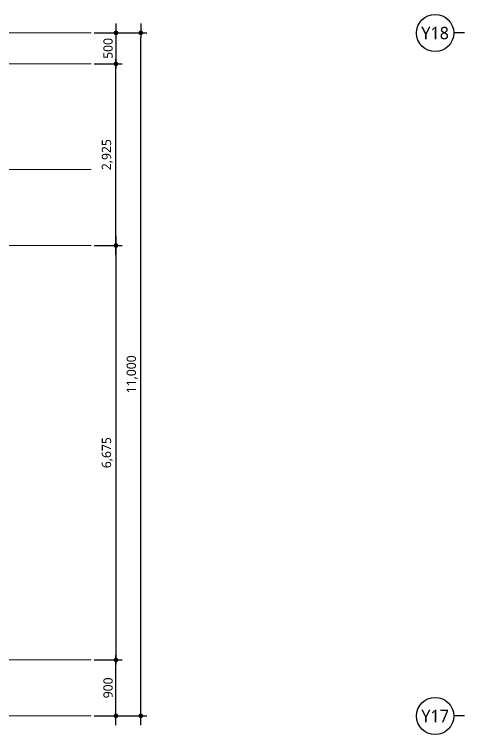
# Model space of a CAD drawing. Header units: millimetres. Extents: x 1467181 to 1850972, y 836037 to 895281.
# Drawn here: x 1824394 to 1831650, y 840166 to 851766 of the extents above; entities that cross this region are included whole.
import ezdxf
from ezdxf.enums import TextEntityAlignment as Align

# ---------------------------------------------------------------- set-up
doc = ezdxf.new("R2010")
doc.units = ezdxf.units.MM
doc.header["$MEASUREMENT"] = 0
doc.linetypes.add('CEN', pattern=[62, 60, -1, 0, -1])
doc.layers.get('0').update_dxf_attribs({"linetype": 'CONTINUOUS'})
for name, color, linetype, lineweight in [('A-AXIS-BUBL', 7, 'CONTINUOUS', 25), ('A-CNTL', 1, 'CEN', 15), ('A-DIMS', 7, 'CONTINUOUS', 25), ('A-XXXX-TXT2', 3, 'CONTINUOUS', 25)]:
    doc.layers.add(name, color=color, linetype=linetype, lineweight=lineweight)
doc.styles.add('HY울릉도L', font='')
doc.styles.add('맑은고딕', font='malgun.ttf')
doc.styles.get('HY울릉도L').set_extended_font_data('HYwulM')
doc.dimstyles.new('CDIM', dxfattribs={"dimtxt": 3, "dimasz": 1.5, "dimexe": 2, "dimexo": 1, "dimgap": 1, "dimtad": 1, "dimdec": 0, "dimrnd": 0.5, "dimzin": 0, "dimdsep": 32, "dimlunit": 6, "dimtxsty": 'HY울릉도L', "dimblk1": '_CIDOT', "dimblk2": '_CIDOT', "dimsah": 1, "dimcen": 5.5, "dimclrd": 2, "dimclre": 2, "dimclrt": 7, "dimadec": 0, "dimazin": 0, "dimtfac": 1, "dimtdec": 0, "dimtix": 1, "dimtmove": 2, "dimatfit": 1, "dimldrblk": '_CIDOT', "dimfxl": 1, "dimtolj": 1, "dimtzin": 0, "dimlwd": -1, "dimarcsym": 0})

# ---------------------------------------------------------------- blocks, each defined once
blk = doc.blocks.new('_CIDOT')
at = {"color": 0, "linetype": 'ByBlock'}
blk.add_line((2, 0), (-1, 0), dxfattribs=at)
at = {"color": 0, "linetype": 'ByBlock', "const_width": 0.5}
blk.add_lwpolyline([(-0.25, 0, 1), (0.25, 0, 1)], format="xyb", close=True, dxfattribs=at)
blk = doc.blocks.new('*D151')
at = {"layer": 'A-DIMS', "lineweight": -2, "transparency": 16777216}
for p, q in [((1825681, 848044), (1826131, 848044)), ((1825681, 841369), (1826131, 841369))]:
    blk.add_line(p, q, dxfattribs=at)
at = {"layer": 'A-DIMS', "transparency": 16777216}
blk.add_line((1826031, 847969), (1826031, 841444), dxfattribs=at)
at = {"layer": 'A-DIMS', "transparency": 16777216, "xscale": 75, "yscale": 75, "zscale": 75}
for p, rotation in [((1826031, 848044), 90), ((1826031, 841369), 270)]:
    blk.add_blockref('_CIDOT', p, dxfattribs=dict(at, rotation=rotation))
at = {"layer": 'A-DIMS', "color": 3, "transparency": 16777216, "insert": (1825891, 844707), "char_height": 150, "attachment_point": 5, "rotation": 90, "style": '맑은고딕'}
blk.add_mtext('\\A1;6,675', dxfattribs=at)
blk = doc.blocks.new('*D152')
at = {"layer": 'A-DIMS', "lineweight": -2, "transparency": 16777216}
for p, q in [((1825681, 851469), (1826531, 851469)), ((1825681, 840469), (1826531, 840469))]:
    blk.add_line(p, q, dxfattribs=at)
at = {"layer": 'A-DIMS', "transparency": 16777216}
blk.add_line((1826431, 840544), (1826431, 851394), dxfattribs=at)
at = {"layer": 'A-DIMS', "transparency": 16777216, "xscale": 75, "yscale": 75, "zscale": 75}
for p, rotation in [((1826431, 851469), 90), ((1826431, 840469), 270)]:
    blk.add_blockref('_CIDOT', p, dxfattribs=dict(at, rotation=rotation))
at = {"layer": 'A-DIMS', "color": 3, "transparency": 16777216, "insert": (1826291, 845969), "char_height": 150, "attachment_point": 5, "rotation": 90, "style": '맑은고딕'}
blk.add_mtext('\\A1;11,000', dxfattribs=at)
blk = doc.blocks.new('*D153')
at = {"layer": 'A-DIMS', "lineweight": -2, "transparency": 16777216}
for p, q in [((1825681, 851469), (1826131, 851469)), ((1825681, 850969), (1826131, 850969))]:
    blk.add_line(p, q, dxfattribs=at)
at = {"layer": 'A-DIMS', "transparency": 16777216}
blk.add_line((1826031, 851394), (1826031, 851044), dxfattribs=at)
at = {"layer": 'A-DIMS', "transparency": 16777216, "xscale": 75, "yscale": 75, "zscale": 75}
for p, rotation in [((1826031, 851469), 90), ((1826031, 850969), 270)]:
    blk.add_blockref('_CIDOT', p, dxfattribs=dict(at, rotation=rotation))
at = {"layer": 'A-DIMS', "color": 3, "transparency": 16777216, "insert": (1825904, 851219), "char_height": 150, "attachment_point": 5, "rotation": 90, "style": '맑은고딕'}
blk.add_mtext('\\A1;500', dxfattribs=at)
blk = doc.blocks.new('*D154')
at = {"layer": 'A-DIMS', "lineweight": -2, "transparency": 16777216}
for p, q in [((1825681, 841369), (1826131, 841369)), ((1825681, 840469), (1826131, 840469))]:
    blk.add_line(p, q, dxfattribs=at)
at = {"layer": 'A-DIMS', "transparency": 16777216}
blk.add_line((1826031, 840544), (1826031, 841294), dxfattribs=at)
at = {"layer": 'A-DIMS', "transparency": 16777216, "xscale": 75, "yscale": 75, "zscale": 75}
for p, rotation in [((1826031, 841369), 90), ((1826031, 840469), 270)]:
    blk.add_blockref('_CIDOT', p, dxfattribs=dict(at, rotation=rotation))
at = {"layer": 'A-DIMS', "color": 3, "transparency": 16777216, "insert": (1825904, 840919), "char_height": 150, "attachment_point": 5, "rotation": 90, "style": '맑은고딕'}
blk.add_mtext('\\A1;900', dxfattribs=at)
blk = doc.blocks.new('*D155')
at = {"layer": 'A-DIMS', "lineweight": -2, "transparency": 16777216}
for p, q in [((1825681, 850969), (1826131, 850969)), ((1825681, 848044), (1826131, 848044))]:
    blk.add_line(p, q, dxfattribs=at)
at = {"layer": 'A-DIMS', "transparency": 16777216}
blk.add_line((1826031, 848119), (1826031, 850894), dxfattribs=at)
at = {"layer": 'A-DIMS', "transparency": 16777216, "xscale": 75, "yscale": 75, "zscale": 75}
for p, rotation in [((1826031, 850969), 90), ((1826031, 848044), 270)]:
    blk.add_blockref('_CIDOT', p, dxfattribs=dict(at, rotation=rotation))
at = {"layer": 'A-DIMS', "color": 3, "transparency": 16777216, "insert": (1825891, 849507), "char_height": 150, "attachment_point": 5, "rotation": 90, "style": '맑은고딕'}
blk.add_mtext('\\A1;2,925', dxfattribs=at)

msp = doc.modelspace()

# ---------------------------------------------------------------- linework, layer by layer
at = {"layer": 'A-AXIS-BUBL', "ltscale": 0.2}
for p, q in [((1831650.1, 851469.4), (1831475.1, 851469.4)), ((1831650.1, 840469.4), (1831475.1, 840469.4))]:
    msp.add_line(p, q, dxfattribs=at)
for centre in [(1831175.1, 851466.4), (1831175.1, 840466.4)]:
    msp.add_circle(centre, 300, dxfattribs=at)
at = {"layer": 'A-CNTL'}
for p, q in [((1814781.4, 851469.4), (1825631.4, 851469.4)), ((1814781.4, 850969.4), (1825631.4, 850969.4)), ((1820831.4, 849269.4), (1825631.4, 849269.4)), ((1819231.4, 848044.4), (1825631.4, 848044.4)), ((1814781.4, 841369.4), (1825631.4, 841369.4)), ((1814781.4, 840469.4), (1825631.4, 840469.4))]:
    msp.add_line(p, q, dxfattribs=at)

# ---------------------------------------------------------------- texts
at = {"layer": 'A-XXXX-TXT2', "ltscale": 0.2, "style": '맑은고딕'}
for s, p in [('Y18', (1831175.1, 851466.4)), ('Y17', (1831175.1, 840466.4))]:
    msp.add_text(s, height=200, dxfattribs=at).set_placement(p, align=Align.MIDDLE)

# ---------------------------------------------------------------- dimensions: what is measured, and where the dimension line sits
at = {"layer": 'A-DIMS'}
for base, p1, p2, angle, picture, middle in [((1826431.4, 851469.4), (1825631.4, 840469.4), (1825631.4, 851469.4), 270, '*D152', (1826290.9, 845969.4)), ((1826031.4, 850969.4), (1825631.4, 851469.4), (1825631.4, 850969.4), 90, '*D153', (1825903.9, 851219.4)), ((1826031.4, 850969.4), (1825631.4, 848044.4), (1825631.4, 850969.4), 270, '*D155', (1825891.3, 849506.9)), ((1826031.4, 841369.4), (1825631.4, 848044.4), (1825631.4, 841369.4), 90, '*D151', (1825891.3, 844706.9)), ((1826031.4, 841369.4), (1825631.4, 840469.4), (1825631.4, 841369.4), 270, '*D154', (1825903.9, 840919.4))]:
    dim = msp.add_linear_dim(base=base, p1=p1, p2=p2, angle=angle, dimstyle='CDIM', override={"dimscale": 50, "dimtxsty": '맑은고딕', "dimclrd": 256, "dimclre": 256, "dimclrt": 3}, dxfattribs=at)
    dim.commit()
    dim.dimension.update_dxf_attribs({"geometry": picture, "text_midpoint": middle})

doc.saveas('drawing.dxf')
